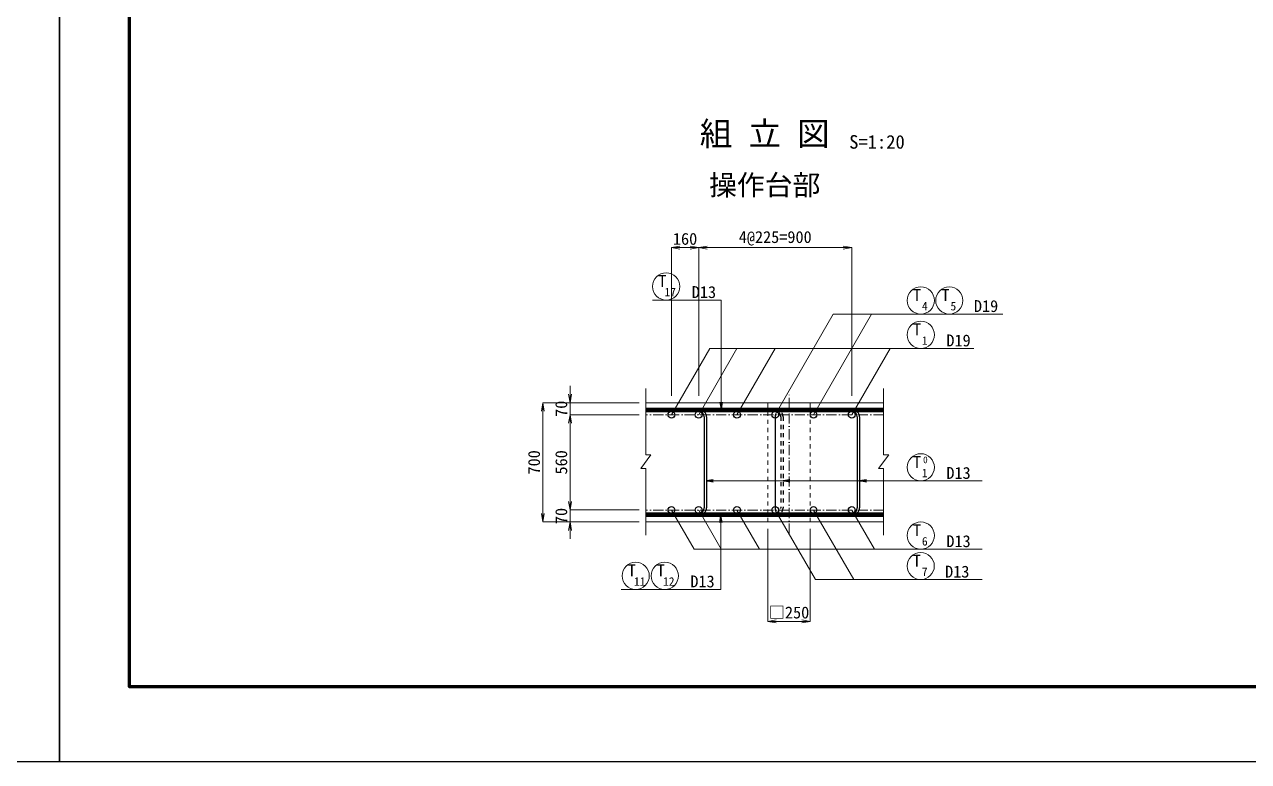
# Model space of a CAD drawing. Header units: millimetres. Extents: x 169470 to 758170, y -17820 to 11880.
# Drawn here: x 295107 to 313097, y -17820 to -6992 of the extents above; entities that cross this region are included whole.
import ezdxf
from ezdxf.enums import TextEntityAlignment as Align

# ---------------------------------------------------------------- set-up
doc = ezdxf.new("R2010")
doc.units = ezdxf.units.MM
doc.header["$LTSCALE"] = 50
doc.header["$PDSIZE"] = 300
doc.linetypes.add('SXF_一点短鎖線', pattern=[9.25, 6, -1.5, 0.25, -1.5])
doc.linetypes.add('SXF_跳び破線', pattern=[12, 6, -6])
doc.layers.get('Defpoints').update_dxf_attribs({"color": 151})
for name, color, linetype, lineweight in [('D-BGD', 7, 'Continuous', 13), ('D-BMK', 2, 'SXF_一点短鎖線', 13), ('D-STR', 1, 'Continuous', 50), ('D-STR-DIM', 7, 'Continuous', 13), ('D-STR-HTXT', 7, 'Continuous', 13), ('D-STR-STR2', 6, 'Continuous', 25), ('D-STR-STR3', 4, 'Continuous', 25), ('D-STR-TXT', 7, 'Continuous', 13), ('D-TTL', 2, 'Continuous', 140)]:
    doc.layers.add(name, color=color, linetype=linetype, lineweight=lineweight)
doc.styles.add('MS ゴシック', font='MS Gothic.ttf')
doc.styles.add('YOKO_GOTHIC', font='MS Gothic.ttf')
doc.dimstyles.new('DIM-50-20', dxfattribs={"dimscale": 50, "dimtxt": 3.5, "dimasz": 2.5, "dimexe": 0, "dimexo": 2, "dimgap": 0.8, "dimtad": 1, "dimdec": 0, "dimlfac": 0.4, "dimzin": 1, "dimdsep": 46, "dimtxsty": 'MS ゴシック', "dimblk": 'OPEN', "dimcen": 0.1, "dimclrd": 256, "dimclre": 256, "dimclrt": 256, "dimaunit": 1, "dimadec": 3, "dimazin": 0, "dimtfac": 1, "dimtdec": 0, "dimtix": 1, "dimtmove": 2, "dimatfit": 3, "dimldrblk": 'OPEN', "dimfxl": 1, "dimlwd": -1, "dimlwe": -1, "dimarcsym": 2})
doc.dimstyles.new('S50', dxfattribs={"dimscale": 50, "dimtxt": 3.5, "dimasz": 2, "dimexe": 1, "dimexo": 1, "dimgap": 1, "dimtad": 1, "dimdec": 0, "dimzin": 1, "dimdsep": 46, "dimtxsty": 'YOKO_GOTHIC', "dimblk": 'OPEN', "dimcen": 0, "dimclrd": 256, "dimclre": 256, "dimclrt": 256, "dimaunit": 1, "dimadec": 3, "dimazin": 0, "dimtfac": 1, "dimtdec": 0, "dimtix": 1, "dimtmove": 2, "dimatfit": 3, "dimldrblk": 'OPEN', "dimfxl": 1, "dimlwd": -1, "dimlwe": -1, "dimarcsym": 0})

# ---------------------------------------------------------------- blocks, each defined once
blk = doc.blocks.new('_Open')
at = {"color": 0, "linetype": 'ByBlock', "lineweight": -2}
for p, q in [((-1, 0.17), (0, 0)), ((-1, -0.17), (0, 0)), ((0, 0), (-1, 0))]:
    blk.add_line(p, q, dxfattribs=at)
blk = doc.blocks.new('*D876')
at = {"layer": 'D-STR-DIM', "transparency": 16777216}
for p, q in [((304616, -12450), (304616, -10271)), ((304741, -10271), (304891, -10271)), ((305016, -12450), (305016, -10271))]:
    blk.add_line(p, q, dxfattribs=at)
at = {"layer": 'Defpoints', "color": 0, "transparency": 16777216}
for p in [(305016, -10271), (304616, -12550), (305016, -12550)]:
    blk.add_point(p, dxfattribs=at)
at = {"layer": 'D-STR-DIM', "transparency": 16777216, "xscale": 125, "yscale": 125, "zscale": 125, "rotation": 180}
blk.add_blockref('_Open', (304616, -10271), dxfattribs=at)
at = {"layer": 'D-STR-DIM', "transparency": 16777216, "xscale": 125, "yscale": 125, "zscale": 125}
blk.add_blockref('_Open', (305016, -10271), dxfattribs=at)
at = {"layer": 'D-STR-DIM', "transparency": 16777216, "insert": (304816, -10143), "char_height": 175, "attachment_point": 5, "style": 'MS ゴシック'}
blk.add_mtext('160', dxfattribs=at)
blk = doc.blocks.new('*D877')
at = {"layer": 'D-STR-DIM', "transparency": 16777216}
for p, q in [((305016, -12450), (305016, -10271)), ((305141, -10271), (307141, -10271)), ((307266, -12450), (307266, -10271))]:
    blk.add_line(p, q, dxfattribs=at)
at = {"layer": 'Defpoints', "color": 0, "transparency": 16777216}
for p in [(307266, -10271), (305016, -12550), (307266, -12550)]:
    blk.add_point(p, dxfattribs=at)
at = {"layer": 'D-STR-DIM', "transparency": 16777216, "xscale": 125, "yscale": 125, "zscale": 125, "rotation": 180}
blk.add_blockref('_Open', (305016, -10271), dxfattribs=at)
at = {"layer": 'D-STR-DIM', "transparency": 16777216, "xscale": 125, "yscale": 125, "zscale": 125}
blk.add_blockref('_Open', (307266, -10271), dxfattribs=at)
at = {"layer": 'D-STR-DIM', "transparency": 16777216, "insert": (306141, -10134), "char_height": 175, "attachment_point": 5, "style": 'MS ゴシック'}
blk.add_mtext('4@225=900', dxfattribs=at)
blk = doc.blocks.new('*D878')
at = {"layer": 'D-STR-DIM', "transparency": 16777216}
for p, q in [((304139, -12725), (303125, -12725)), ((303125, -14000), (303125, -12850)), ((304139, -14125), (303125, -14125))]:
    blk.add_line(p, q, dxfattribs=at)
at = {"layer": 'Defpoints', "color": 0, "transparency": 16777216}
for p in [(303125, -12725), (304239, -12725), (304239, -14125)]:
    blk.add_point(p, dxfattribs=at)
at = {"layer": 'D-STR-DIM', "transparency": 16777216, "xscale": 125, "yscale": 125, "zscale": 125}
for p, rotation in [((303125, -12725), 90), ((303125, -14125), 270)]:
    blk.add_blockref('_Open', p, dxfattribs=dict(at, rotation=rotation))
at = {"layer": 'D-STR-DIM', "transparency": 16777216, "insert": (302997, -13425), "char_height": 175, "attachment_point": 5, "rotation": 90, "style": 'MS ゴシック'}
blk.add_mtext('560', dxfattribs=at)
blk = doc.blocks.new('*D879')
at = {"layer": 'D-STR-DIM', "transparency": 16777216}
for p, q in [((303125, -14000), (303125, -13875)), ((304139, -14125), (303125, -14125)), ((303125, -14300), (303125, -14125)), ((304139, -14300), (303125, -14300)), ((303125, -14425), (303125, -14550))]:
    blk.add_line(p, q, dxfattribs=at)
at = {"layer": 'Defpoints', "color": 0, "transparency": 16777216}
for p in [(303125, -14125), (304239, -14125), (304239, -14300)]:
    blk.add_point(p, dxfattribs=at)
at = {"layer": 'D-STR-DIM', "transparency": 16777216, "xscale": 125, "yscale": 125, "zscale": 125}
for p, rotation in [((303125, -14125), 270), ((303125, -14300), 90)]:
    blk.add_blockref('_Open', p, dxfattribs=dict(at, rotation=rotation))
at = {"layer": 'D-STR-DIM', "transparency": 16777216, "insert": (302997, -14213), "char_height": 175, "attachment_point": 5, "rotation": 90, "style": 'MS ゴシック'}
blk.add_mtext('70', dxfattribs=at)
blk = doc.blocks.new('*D880')
at = {"layer": 'D-STR-DIM', "transparency": 16777216}
for p, q in [((303125, -12425), (303125, -12300)), ((304139, -12550), (303125, -12550)), ((303125, -12725), (303125, -12550)), ((304139, -12725), (303125, -12725)), ((303125, -12850), (303125, -12975))]:
    blk.add_line(p, q, dxfattribs=at)
at = {"layer": 'Defpoints', "color": 0, "transparency": 16777216}
for p in [(303125, -12550), (304239, -12550), (304239, -12725)]:
    blk.add_point(p, dxfattribs=at)
at = {"layer": 'D-STR-DIM', "transparency": 16777216, "xscale": 125, "yscale": 125, "zscale": 125}
for p, rotation in [((303125, -12550), 270), ((303125, -12725), 90)]:
    blk.add_blockref('_Open', p, dxfattribs=dict(at, rotation=rotation))
at = {"layer": 'D-STR-DIM', "transparency": 16777216, "insert": (302997, -12638), "char_height": 175, "attachment_point": 5, "rotation": 90, "style": 'MS ゴシック'}
blk.add_mtext('70', dxfattribs=at)
blk = doc.blocks.new('*D881')
at = {"layer": 'D-STR-DIM', "transparency": 16777216}
for p, q in [((304139, -12550), (302725, -12550)), ((302725, -14175), (302725, -12675)), ((304139, -14300), (302725, -14300))]:
    blk.add_line(p, q, dxfattribs=at)
at = {"layer": 'Defpoints', "color": 0, "transparency": 16777216}
for p in [(302725, -12550), (304239, -12550), (304239, -14300)]:
    blk.add_point(p, dxfattribs=at)
at = {"layer": 'D-STR-DIM', "transparency": 16777216, "xscale": 125, "yscale": 125, "zscale": 125}
for p, rotation in [((302725, -12550), 90), ((302725, -14300), 270)]:
    blk.add_blockref('_Open', p, dxfattribs=dict(at, rotation=rotation))
at = {"layer": 'D-STR-DIM', "transparency": 16777216, "insert": (302597, -13425), "char_height": 175, "attachment_point": 5, "rotation": 90, "style": 'MS ゴシック'}
blk.add_mtext('700', dxfattribs=at)
blk = doc.blocks.new('*D882')
at = {"layer": 'D-STR-DIM', "transparency": 16777216}
for p, q in [((306031, -14400), (306031, -15762)), ((306656, -14400), (306656, -15762)), ((306531, -15762), (306156, -15762))]:
    blk.add_line(p, q, dxfattribs=at)
at = {"layer": 'Defpoints', "color": 0, "transparency": 16777216}
for p in [(306031, -14300), (306656, -14300), (306031, -15762)]:
    blk.add_point(p, dxfattribs=at)
at = {"layer": 'D-STR-DIM', "transparency": 16777216, "xscale": 125, "yscale": 125, "zscale": 125, "rotation": 180}
blk.add_blockref('_Open', (306031, -15762), dxfattribs=at)
at = {"layer": 'D-STR-DIM', "transparency": 16777216, "xscale": 125, "yscale": 125, "zscale": 125}
blk.add_blockref('_Open', (306656, -15762), dxfattribs=at)
at = {"layer": 'D-STR-DIM', "transparency": 16777216, "insert": (306343, -15633), "char_height": 175, "attachment_point": 5, "style": 'MS ゴシック'}
blk.add_mtext('□250', dxfattribs=at)

msp = doc.modelspace()

# ---------------------------------------------------------------- linework, layer by layer
at = {"layer": 'D-BGD'}
for p, q in [((307733.92, -12550.15), (304239.03, -12550.15)), ((307733.92, -14300.15), (304239.03, -14300.15))]:
    msp.add_line(p, q, dxfattribs=at)
at = {"layer": 'D-BGD', "linetype": 'SXF_跳び破線', "ltscale": 0.2}
for p, q in [((306030.92, -14300.15), (306030.92, -12550.15)), ((306655.92, -14300.15), (306655.92, -12550.15))]:
    msp.add_line(p, q, dxfattribs=at)
at = {"layer": 'D-BMK', "ltscale": 0.5}
for p, q in [((306343.42, -14474.77), (306343.42, -12413.46)), ((307733.92, -12725.15), (304239.03, -12725.15)), ((307733.92, -14125.15), (304239.03, -14125.15))]:
    msp.add_line(p, q, dxfattribs=at)
at = {"layer": 'D-STR'}
for p, q in [((307733.92, -12641.15), (304239.03, -12641.15)), ((307733.92, -12675.15), (304239.03, -12675.15)), ((307733.92, -14175.15), (304239.03, -14175.15)), ((307733.92, -14209.15), (304239.03, -14209.15))]:
    msp.add_line(p, q, dxfattribs=at)
at = {"layer": 'D-STR-HTXT'}
for p, q in [((304337.95, -11040.47), (305344.51, -11040.47)), ((306140.92, -12725.15), (306994.55, -11246.62)), ((306703.42, -12725.15), (307557.05, -11246.62)), ((309484.1, -11246.62), (306994.55, -11246.62)), ((304615.92, -12725.15), (305177.91, -11751.75)), ((305015.92, -12725.15), (305577.91, -11751.75)), ((309059.94, -11751.75), (305177.91, -11751.75)), ((305578.42, -12725.15), (306140.41, -11751.75)), ((307265.92, -12725.15), (307827.91, -11751.75)), ((309180.83, -13697.82), (305130.92, -13697.82)), ((304615.92, -14125.15), (304948.3, -14700.85)), ((305015.92, -14125.15), (305348.3, -14700.85)), ((305578.42, -14125.15), (305910.8, -14700.85)), ((306140.92, -14125.15), (306731.37, -15147.84)), ((306703.42, -14125.15), (307293.87, -15147.84)), ((307265.92, -14125.15), (307598.3, -14700.85)), ((309180.83, -14700.85), (304948.3, -14700.85)), ((309180.83, -15147.84), (306731.37, -15147.84)), ((303874.91, -15291.78), (305342.57, -15291.78))]:
    msp.add_line(p, q, dxfattribs=at)
for points in [[(304239.03, -14493.59), (304239.03, -13515.11), (304164.03, -13515.11), (304314.03, -13315.11), (304239.03, -13315.11), (304239.03, -12341.94)], [(307733.92, -14493.59), (307733.92, -13515.11), (307658.93, -13515.11), (307808.92, -13315.11), (307733.92, -13315.11), (307733.92, -12341.94)]]:
    msp.add_lwpolyline(points, dxfattribs=at)
for centre in [(304537.95, -10840.47), (308279.62, -11046.62), (308699.34, -11046.62), (308279.62, -13497.82), (308279.62, -14500.85), (308278.6, -14947.84), (304090.24, -15091.78), (304516.91, -15091.78)]:
    msp.add_circle(centre, 200, dxfattribs=at)
at = {"layer": 'D-STR-HTXT', "color": 4}
msp.add_circle((308279.62, -11551.75), 200, dxfattribs=at)
at = {"layer": 'D-STR-STR2'}
for centre in [(304615.92, -12725.15), (305015.92, -12725.15), (305578.42, -12725.15), (306140.92, -12725.15), (306703.42, -12725.15), (307265.92, -12725.15), (304615.92, -14125.15), (305015.92, -14125.15), (305578.42, -14125.15), (306140.92, -14125.15), (306703.42, -14125.15), (307265.92, -14125.15)]:
    msp.add_circle(centre, 50, dxfattribs=at)
at = {"layer": 'D-STR-STR3'}
for p, q in [((305015.92, -12641.15), (304846.92, -12641.15)), ((304846.92, -12641.15), (304846.92, -12675.15)), ((305015.92, -12675.15), (304846.92, -12675.15)), ((305096.92, -12756.15), (305096.92, -14094.15)), ((305130.92, -12756.15), (305130.92, -14094.15)), ((307265.92, -12641.15), (307096.92, -12641.15)), ((307096.92, -12641.15), (307096.92, -12675.15)), ((307265.92, -12675.15), (307096.92, -12675.15)), ((307346.92, -12756.15), (307346.92, -14094.15)), ((307380.92, -12756.15), (307380.92, -14094.15)), ((305015.92, -14175.15), (304846.92, -14175.15)), ((304846.92, -14209.15), (304846.92, -14175.15)), ((305015.92, -14209.15), (304846.92, -14209.15)), ((307265.92, -14175.15), (307096.92, -14175.15)), ((307096.92, -14209.15), (307096.92, -14175.15)), ((307265.92, -14209.15), (307096.92, -14209.15))]:
    msp.add_line(p, q, dxfattribs=at)
at = {"layer": 'D-STR-STR3', "linetype": 'SXF_跳び破線', "ltscale": 0.2}
for p, q in [((306140.92, -12641.15), (305971.92, -12641.15)), ((305971.92, -12641.15), (305971.92, -12675.15)), ((306140.92, -12675.15), (305971.92, -12675.15)), ((306221.92, -12756.15), (306221.92, -14094.15)), ((306255.92, -12756.15), (306255.92, -14094.15)), ((306140.92, -14175.15), (305971.92, -14175.15)), ((305971.92, -14209.15), (305971.92, -14175.15)), ((306140.92, -14209.15), (305971.92, -14209.15))]:
    msp.add_line(p, q, dxfattribs=at)
at = {"layer": 'D-STR-STR3'}
for centre, radius, start, end in [((305015.92, -12756.15), 115, 0, 90), ((305015.92, -12756.15), 81, 0, 90), ((307265.92, -12756.15), 115, 0, 90), ((307265.92, -12756.15), 81, 0, 90), ((305015.92, -14094.15), 81, 270, 0), ((305015.92, -14094.15), 115, 270, 0), ((307265.92, -14094.15), 81, 270, 0), ((307265.92, -14094.15), 115, 270, 0)]:
    msp.add_arc(centre, radius, start, end, dxfattribs=at)
at = {"layer": 'D-STR-STR3', "linetype": 'SXF_跳び破線', "ltscale": 0.2}
for centre, radius, start, end in [((306140.92, -12756.15), 115, 0, 90), ((306140.92, -12756.15), 81, 0, 90), ((306140.92, -14094.15), 81, 270, 0), ((306140.92, -14094.15), 115, 270, 0)]:
    msp.add_arc(centre, radius, start, end, dxfattribs=at)
at = {"layer": 'D-TTL'}
msp.add_lwpolyline([(296644.53, 10780), (296644.53, -16720), (336644.53, -16720), (336644.53, 10780)], close=True, dxfattribs=at)
at = {"layer": 'Defpoints'}
msp.add_line((306140.92, -12725.15), (306140.92, -14125.15), dxfattribs=at)
at = {"layer": 'Defpoints', "color": 1}
for points in [[(253569.53, 11880), (253569.53, -17820), (295619.53, -17820), (295619.53, 11880)], [(295619.53, 11880), (295619.53, -17820), (337669.53, -17820), (337669.53, 11880)]]:
    msp.add_lwpolyline(points, close=True, dxfattribs=at)

# ---------------------------------------------------------------- texts
at = {"layer": 'D-STR-TXT', "style": 'YOKO_GOTHIC'}
for s, height, p in [('組 立 図', 350, (305986.48, -8876.97)), ('S=1:20', 200, (307636.25, -8876.97))]:
    msp.add_text(s, height=height, dxfattribs=at).set_placement(p, align=Align.BOTTOM_CENTER)
for s, height, p in [('操作台部', 300, (305986.48, -9501.25)), ('T', 175, (304481.67, -10848.79)), ('17', 125, (304597.33, -10986.59)), ('T', 175, (308223.35, -11054.94)), ('T', 175, (308643.07, -11054.94)), ('4', 125, (308339.01, -11192.74)), ('5', 125, (308758.73, -11192.74)), ('T', 175, (308223.35, -13506.13)), ('0', 100, (308347.75, -13437.63)), ('1', 125, (308339.01, -13643.94)), ('T', 175, (308223.35, -14509.17)), ('6', 125, (308339.01, -14646.97)), ('T', 175, (304033.97, -15100.09)), ('T', 175, (304460.63, -15100.09)), ('T', 175, (308222.33, -14956.16)), ('7', 125, (308337.99, -15093.96)), ('11', 125, (304149.63, -15237.9)), ('12', 125, (304576.3, -15237.9))]:
    msp.add_text(s, height=height, dxfattribs=at).set_placement(p, align=Align.CENTER)
for s, p in [('D13', (304914.47, -11010.47)), ('D19', (308656.15, -11721.75)), ('D13', (308656.15, -13667.82)), ('D13', (308656.15, -14670.85)), ('D13', (304893.43, -15261.78)), ('D13', (308637.45, -15117.84))]:
    msp.add_text(s, height=175, dxfattribs=at).set_placement(p)
at = {"layer": 'D-STR-TXT', "color": 4, "style": 'YOKO_GOTHIC'}
msp.add_text('D19', height=175, dxfattribs=at).set_placement((309061.25, -11216.62))
for s, height, p in [('T', 175, (308223.35, -11560.07)), ('1', 125, (308339.01, -11697.87))]:
    msp.add_text(s, height=height, dxfattribs=at).set_placement(p, align=Align.CENTER)

# ---------------------------------------------------------------- dimensions: what is measured, and where the dimension line sits
at = {"layer": 'D-STR-DIM'}
dim = msp.add_linear_dim(base=(305015.92, -10270.73), p1=(304615.92, -12550.15), p2=(305015.92, -12550.15), dimstyle='DIM-50-20', dxfattribs=at)
dim.commit()
dim.dimension.update_dxf_attribs({"geometry": '*D876', "text_midpoint": (304815.92, -10143.23)})
dim = msp.add_linear_dim(base=(307265.92, -10270.73), p1=(305015.92, -12550.15), p2=(307265.92, -12550.15), text='4@225=<>', dimstyle='DIM-50-20', dxfattribs=at)
dim.commit()
dim.dimension.update_dxf_attribs({"geometry": '*D877', "text_midpoint": (306140.92, -10133.91)})
for base, p1, p2, picture, middle in [((303124.56, -12550.15), (304239.03, -12725.15), (304239.03, -12550.15), '*D880', (302997.06, -12637.65)), ((302724.56, -12550.15), (304239.03, -14300.15), (304239.03, -12550.15), '*D881', (302597.06, -13425.15)), ((303124.56, -12725.15), (304239.03, -14125.15), (304239.03, -12725.15), '*D878', (302997.06, -13425.15)), ((303124.56, -14125.15), (304239.03, -14300.15), (304239.03, -14125.15), '*D879', (302997.06, -14212.65))]:
    dim = msp.add_linear_dim(base=base, p1=p1, p2=p2, angle=90, dimstyle='DIM-50-20', dxfattribs=at)
    dim.commit()
    dim.dimension.update_dxf_attribs({"geometry": picture, "text_midpoint": middle})
dim = msp.add_linear_dim(base=(306030.92, -15761.85), p1=(306655.92, -14300.15), p2=(306030.92, -14300.15), angle=180, text='□<>', dimstyle='DIM-50-20', dxfattribs=at)
dim.commit()
dim.dimension.update_dxf_attribs({"geometry": '*D882', "text_midpoint": (306343.42, -15632.57)})

# ---------------------------------------------------------------- leaders
at = {"layer": 'D-STR-HTXT'}
for points in [[(305344.51, -12641.15), (305344.51, -11040.47)], [(305130.92, -13697.82), (305882.47, -13697.82)], [(306255.92, -13697.82), (307007.47, -13697.82)], [(307380.92, -13697.82), (308132.47, -13697.82)], [(305342.57, -14209.15), (305342.57, -15291.78)]]:
    msp.add_leader(points, dimstyle='S50', dxfattribs=at)

doc.saveas('drawing.dxf')
